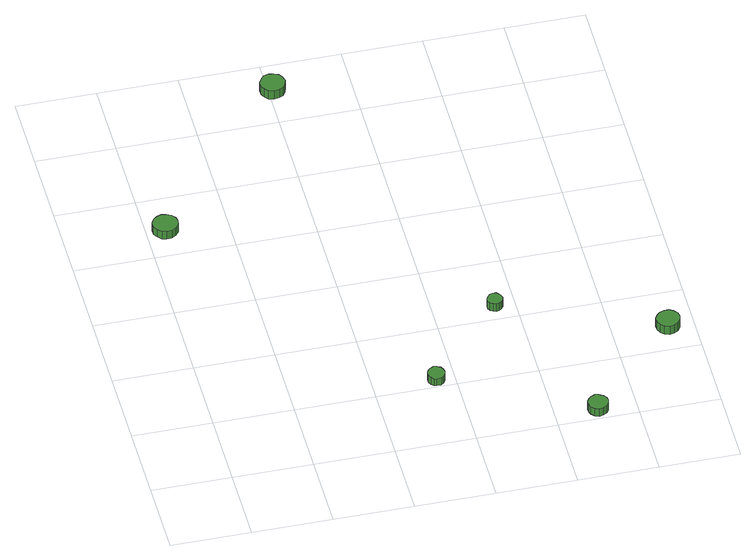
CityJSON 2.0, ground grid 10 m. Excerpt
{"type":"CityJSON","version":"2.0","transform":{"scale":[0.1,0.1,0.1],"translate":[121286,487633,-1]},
"CityObjects":{
"tree1":{"type":"SolitaryVegetationObject","attributes":{"function":"something"},"geometry":[{"type":"MultiSurface","lod":"1","boundaries":[[[0,1,2,3,4,5,6,7,8,9,10,11,12,13,14]],[[15,16,17,18,19,20,21,22,23,24,25,26,27,28,29]],[[0,29,28,1]],[[1,28,27,2]],[[2,27,26,3]],[[3,26,25,4]],[[4,25,24,5]],[[5,24,23,6]],[[6,23,22,7]],[[7,22,21,8]],[[8,21,20,9]],[[9,20,19,10]],[[10,19,18,11]],[[11,18,17,12]],[[12,17,16,13]],[[13,16,15,14]],[[14,15,29,0]]]}]},
"tree2":{"type":"SolitaryVegetationObject","attributes":{"function":"something"},"geometry":[{"type":"MultiSurface","lod":"1","boundaries":[[[30,31,32,33,34,35,36,37,38,39,40,41,42,43,44]],[[45,46,47,48,49,50,51,52,53,54,55,56,57,58,59]],[[30,59,58,31]],[[31,58,57,32]],[[32,57,56,33]],[[33,56,55,34]],[[34,55,54,35]],[[35,54,53,36]],[[36,53,52,37]],[[37,52,51,38]],[[38,51,50,39]],[[39,50,49,40]],[[40,49,48,41]],[[41,48,47,42]],[[42,47,46,43]],[[43,46,45,44]],[[44,45,59,30]]]}]},
"tree3":{"type":"SolitaryVegetationObject","attributes":{"function":"something"},"geometry":[{"type":"MultiSurface","lod":"1","boundaries":[[[60,61,62,63,64,65,66,67,68,69,70,71,72,73,74]],[[75,76,77,78,79,80,81,82,83,84,85,86,87,88,89]],[[60,89,88,61]],[[61,88,87,62]],[[62,87,86,63]],[[63,86,85,64]],[[64,85,84,65]],[[65,84,83,66]],[[66,83,82,67]],[[67,82,81,68]],[[68,81,80,69]],[[69,80,79,70]],[[70,79,78,71]],[[71,78,77,72]],[[72,77,76,73]],[[73,76,75,74]],[[74,75,89,60]]]}]},
"tree4":{"type":"SolitaryVegetationObject","attributes":{"function":"something"},"geometry":[{"type":"MultiSurface","lod":"1","boundaries":[[[90,91,92,93,94,95,96,97,98,99,100,101,102,103,104]],[[105,106,107,108,109,110,111,112,113,114,115,116,117,118,119]],[[90,119,118,91]],[[91,118,117,92]],[[92,117,116,93]],[[93,116,115,94]],[[94,115,114,95]],[[95,114,113,96]],[[96,113,112,97]],[[97,112,111,98]],[[98,111,110,99]],[[99,110,109,100]],[[100,109,108,101]],[[101,108,107,102]],[[102,107,106,103]],[[103,106,105,104]],[[104,105,119,90]]]}]},
"tree5":{"type":"SolitaryVegetationObject","attributes":{"function":"something"},"geometry":[{"type":"MultiSurface","lod":"1","boundaries":[[[120,121,122,123,124,125,126,127,128,129,130,131,132,133,134]],[[135,136,137,138,139,140,141,142,143,144,145,146,147,148,149]],[[120,149,148,121]],[[121,148,147,122]],[[122,147,146,123]],[[123,146,145,124]],[[124,145,144,125]],[[125,144,143,126]],[[126,143,142,127]],[[127,142,141,128]],[[128,141,140,129]],[[129,140,139,130]],[[130,139,138,131]],[[131,138,137,132]],[[132,137,136,133]],[[133,136,135,134]],[[134,135,149,120]]]}]},
"tree6":{"type":"SolitaryVegetationObject","attributes":{"function":"something"},"geometry":[{"type":"MultiSurface","lod":"1","boundaries":[[[150,151,152,153,154,155,156,157,158,159,160,161,162,163,164]],[[165,166,167,168,169,170,171,172,173,174,175,176,177,178,179]],[[150,179,178,151]],[[151,178,177,152]],[[152,177,176,153]],[[153,176,175,154]],[[154,175,174,155]],[[155,174,173,156]],[[156,173,172,157]],[[157,172,171,158]],[[158,171,170,159]],[[159,170,169,160]],[[160,169,168,161]],[[161,168,167,162]],[[162,167,166,163]],[[163,166,165,164]],[[164,165,179,150]]]}]}
},
"vertices":[
[38,442,21],[37,448,21],[33,453,21],[27,456,21],[21,457,21],[15,455,21],[10,451,21],[7,445,21],[7,438,21],[10,433,21],[15,428,21],[21,426,21],[27,427,21],[33,430,21],[37,435,21],[37,435,9],[33,430,9],[27,427,9],[21,426,9],[15,428,9],[10,433,9],[7,438,9],[7,445,9],[10,451,9],[15,455,9],[21,457,9],[27,456,9],[33,453,9],[37,448,9],[38,442,9],
[287,112,18],[286,116,18],[284,120,18],[280,122,18],[275,123,18],[271,121,18],[268,118,18],[266,114,18],[266,109,18],[268,105,18],[271,102,18],[275,101,18],[280,101,18],[284,104,18],[286,107,18],[286,107,7],[284,104,7],[280,101,7],[275,101,7],[271,102,7],[268,105,7],[266,109,7],[266,114,7],[268,118,7],[271,121,7],[275,123,7],[280,122,7],[284,120,7],[286,116,7],[287,112,7],
[221,656,19],[219,663,19],[216,668,19],[210,671,19],[204,672,19],[197,670,19],[193,665,19],[190,660,19],[190,653,19],[193,647,19],[197,643,19],[204,641,19],[210,642,19],[216,645,19],[219,650,19],[219,650,6],[216,645,6],[210,642,6],[204,641,6],[197,643,6],[193,647,6],[190,653,6],[190,660,6],[193,665,6],[197,670,6],[204,672,6],[210,671,6],[216,668,6],[219,663,6],[221,656,6],
[384,221,20],[383,225,20],[381,228,20],[378,231,20],[374,231,20],[370,230,20],[367,227,20],[365,223,20],[365,219,20],[367,215,20],[370,213,20],[374,211,20],[378,212,20],[381,214,20],[383,217,20],[383,217,8],[381,214,8],[378,212,8],[374,211,8],[370,213,8],[367,215,8],[365,219,8],[365,223,8],[367,227,8],[370,230,8],[374,231,8],[378,231,8],[381,228,8],[383,225,8],[384,221,8],
[465,16,19],[464,21,19],[461,25,19],[456,28,19],[451,29,19],[446,27,19],[442,23,19],[440,19,19],[440,13,19],[442,9,19],[446,5,19],[451,3,19],[456,4,19],[461,7,19],[464,11,19],[464,11,7],[461,7,7],[456,4,7],[451,3,7],[446,5,7],[442,9,7],[440,13,7],[440,19,7],[442,23,7],[446,27,7],[451,29,7],[456,28,7],[461,25,7],[464,21,7],[465,16,7],
[582,140,20],[581,146,20],[577,151,20],[572,154,20],[566,154,20],[560,152,20],[556,148,20],[553,143,20],[553,137,20],[556,131,20],[560,127,20],[566,125,20],[572,126,20],[577,129,20],[581,134,20],[581,134,7],[577,129,7],[572,126,7],[566,125,7],[560,127,7],[556,131,7],[553,137,7],[553,143,7],[556,148,7],[560,152,7],[566,154,7],[572,154,7],[577,151,7],[581,146,7],[582,140,7]
]}
